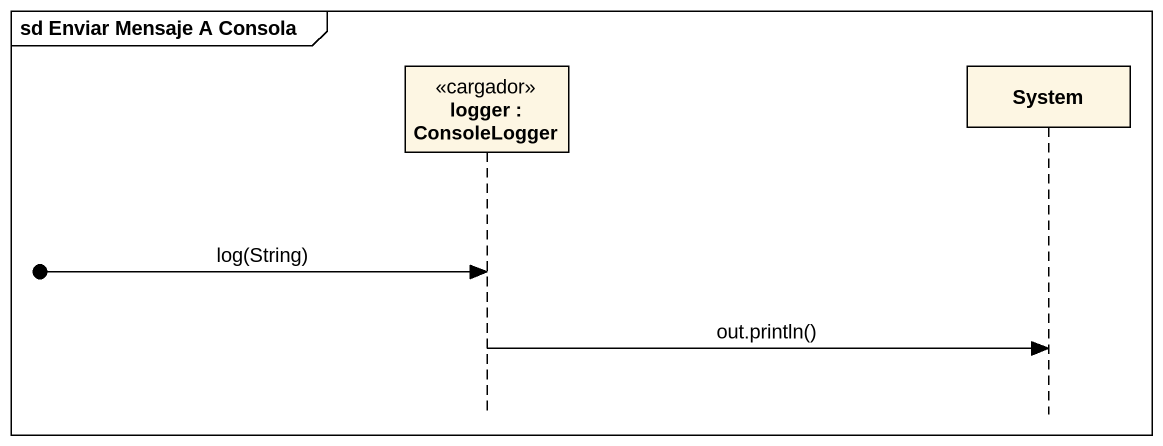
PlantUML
@startuml
mainframe sd Enviar Mensaje A Consola
hide footbox
participant "logger : ConsoleLogger" as logger <<cargador>>
participant System

[o-> logger : log(String)
logger -> System : out.println()
@enduml
